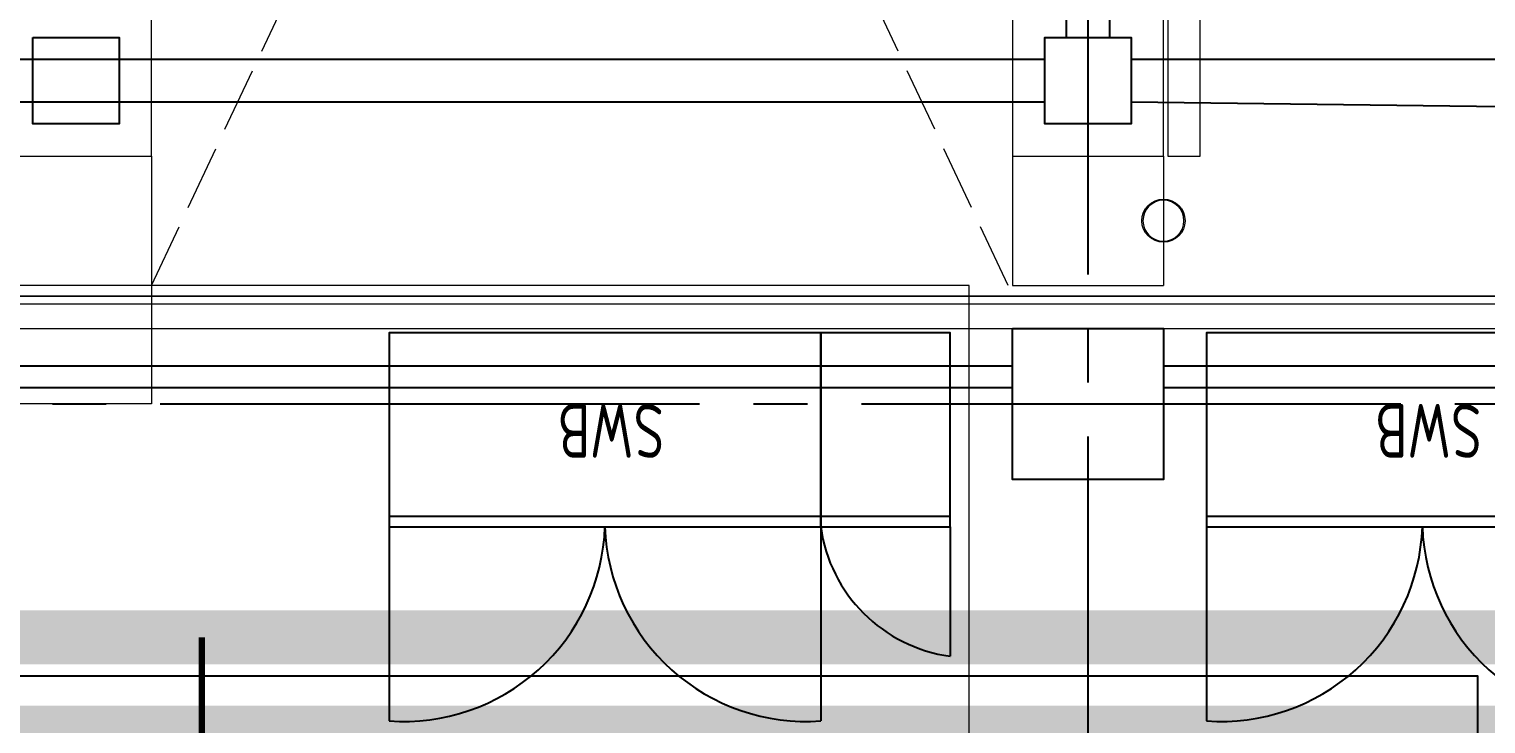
# Model space of a CAD drawing. Extents: x -18489 to 195597, y -1599 to 112111.
# Drawn here: x 15469 to 16144, y 8852 to 9174 of the extents above; entities that cross this region are included whole.
import ezdxf
from ezdxf.enums import TextEntityAlignment as Align

# ---------------------------------------------------------------- set-up
doc = ezdxf.new("R2010")
doc.units = 0
doc.header["$LTSCALE"] = 100
doc.linetypes.add('X-S-FAB-L10$0$COL-CEN-LIN', pattern=[3.25, 2.5, -0.25, 0.25, -0.25])
doc.linetypes.add('X-S-FAB-L10$0$HIDDEN', pattern=[0.4, 0.3, -0.1])
for name, color, linetype in [('188K-SM-03-F10-ARCH-PA-Y2257103$0$K-岩棉 2hr 7.5-非抗', 53, 'Continuous'), ('188K-SM-03-F10-ELEC-EQ-Y2257103$0$E-PANEL', 255, 'Continuous'), ('188K-SM-07-F10-MECH-CR PIPE-Y2257103$0$00_AC_CHS_12℃', 4, 'Continuous'), ('188K-SM-07-F10-MECH-CR PIPE-Y2257103$0$00_AC_CHS_20℃', 3, 'Continuous'), ('188K-SM-07-F10-MECH-CR PIPE-Y2257103$0$00_閥站分組', 1, 'Continuous'), ('X-S-FAB-L10$0$0-DIM-TXT', 8, 'Continuous'), ('X-S-FAB-L10$0$A-OBJE-2D', 8, 'X-S-FAB-L10$0$HIDDEN'), ('X-S-FAB-L10$0$A-OBJE-MEP', 8, 'Continuous'), ('X-S-FAB-L10$0$A-WALL-EX', 8, 'Continuous'), ('X-S-FAB-L10$0$A-WALL-IN', 8, 'Continuous'), ('X-S-FAB-L10$0$BLOCK', 8, 'Continuous'), ('X-S-FAB-L10$0$CCL', 8, 'X-S-FAB-L10$0$COL-CEN-LIN'), ('X-S-FAB-L10$0$COL-S', 8, 'Continuous'), ('X-S-FAB-L10$0$S-BEAM-SHOW', 8, 'Continuous'), ('X-S-FAB-L10$0$S-FNDN', 8, 'Continuous'), ('X-S-FAB-L10$0$Steel Frame-188K', 8, 'Continuous')]:
    doc.layers.add(name, color=color, linetype=linetype)
doc.styles.add('188K-SM-03-F10-ELEC-EQ-Y2257103$0$X-F-L25-E-PDP-EQ-200K$0$AA-TXT', font='isocp.shx', dxfattribs={"bigfont": 'chineset.shx'})
doc.styles.add('X-S-FAB-L10$0$CHINA', font='simplex.shx', dxfattribs={"width": 0.75, "bigfont": 'chineset.shx'})
doc.styles.add('X-S-FAB-L10$0$Standard', font='', dxfattribs={"width": 0.8})
doc.styles.add('X-S-FAB-L10$0$TG_NOTE_TEXT', font='simplex.shx', dxfattribs={"width": 0.75, "bigfont": 'chineset.shx'})
doc.styles.get('X-S-FAB-L10$0$Standard').set_extended_font_data('Microsoft JhengHei')

# ---------------------------------------------------------------- blocks, each defined once
blk = doc.blocks.new('X-S-FAB-L10$0$FAB2-L05')
at = {"layer": 'X-S-FAB-L10$0$CCL'}
for p, q in [((-10200, 11005), (-10200, 0)), ((-26880, 9720), (1210, 9720))]:
    blk.add_line(p, q, dxfattribs=at)
at = {"layer": 'X-S-FAB-L10$0$COL-S'}
for points in [[(-10689, 9890), (-10649, 9890), (-10649, 9850), (-10689, 9850)], [(-10220, 9890), (-10180, 9890), (-10180, 9850), (-10220, 9850)], [(-10235, 9755), (-10165, 9755), (-10165, 9685), (-10235, 9685)]]:
    blk.add_lwpolyline(points, close=True, dxfattribs=at)
blk = doc.blocks.new('X-S-FAB-L10')
at = {"layer": 'X-S-FAB-L10$0$A-OBJE-2D', "lineweight": 0}
for p, q in [((15526, 9055), (15923, 9900)), ((15923, 9055), (15526, 9900))]:
    blk.add_line(p, q, dxfattribs=at)
at = {"layer": 'X-S-FAB-L10$0$A-OBJE-MEP', "lineweight": 0, "flags": 128}
blk.add_lwpolyline([(16004.5, 9085, 1), (15985.5, 9085, 1)], format="xyb", close=True, dxfattribs=at)
at = {"layer": 'X-S-FAB-L10$0$A-OBJE-MEP', "lineweight": 0}
blk.add_circle((15995, 9085), 10, dxfattribs=at)
at = {"layer": 'X-S-FAB-L10$0$A-WALL-EX', "lineweight": 0}
blk.add_line((15170, 9046.5), (24360, 9046.5), dxfattribs=at)
at = {"layer": 'X-S-FAB-L10$0$A-WALL-EX', "lineweight": 0, "flags": 128}
for points in [[(24360, 9050), (15170, 9050)], [(15170, 9050), (24360, 9050)], [(15170, 9050), (24360, 9050)], [(15170, 9050), (24360, 9050)], [(15170, 9050), (24360, 9050)], [(15170, 9050), (24360, 9050)], [(15170, 9050), (24360, 9050)], [(15170, 9050), (24360, 9050)], [(15155, 9035), (24363.5, 9035)]]:
    blk.add_lwpolyline(points, dxfattribs=at)
at = {"layer": 'X-S-FAB-L10$0$A-WALL-IN', "lineweight": 0, "flags": 128}
for points in [[(15997, 9890), (15997, 9115)], [(16012, 9115), (16012, 9890)], [(15997, 9115), (16012, 9115)]]:
    blk.add_lwpolyline(points, dxfattribs=at)
at = {"layer": 'X-S-FAB-L10$0$COL-S'}
for p, q in [((15471, 9170), (15511, 9170)), ((15471, 9130), (15471, 9170)), ((15511, 9170), (15511, 9130)), ((15940, 9170), (15980, 9170)), ((15940, 9130), (15940, 9170)), ((15980, 9170), (15980, 9130)), ((15511, 9130), (15471, 9130)), ((15980, 9130), (15940, 9130)), ((15925, 9035), (15995, 9035)), ((15925, 8965), (15925, 9035)), ((15995, 9035), (15995, 8965)), ((15995, 8965), (15925, 8965))]:
    blk.add_line(p, q, dxfattribs=at)
at = {"layer": 'X-S-FAB-L10$0$S-BEAM-SHOW', "lineweight": 0, "flags": 128}
for points in [[(15526, 9115), (15526, 9187)], [(15925, 9187), (15925, 9115)], [(15995, 9115), (15995, 9187)], [(15456, 9115), (15526, 9115)], [(15526, 9115), (15526, 9000)], [(15925, 9115), (15995, 9115)], [(15925, 9115), (15925, 9055)], [(15995, 9115), (15995, 9055)], [(15925, 9055), (15995, 9055)], [(15526, 9000), (15456, 9000)]]:
    blk.add_lwpolyline(points, dxfattribs=at)
at = {"layer": 'X-S-FAB-L10$0$S-FNDN', "lineweight": 0, "flags": 128}
blk.add_lwpolyline([(11070, 4530), (11935, 4530), (11935, -55), (12665, -55), (12665, -270), (15175, -270), (15175, -55), (15905, -55), (15905, 4530), (16672.5, 4530), (16672.5, 5003), (15905, 5003), (15905, 9055), (11935, 9055), (11935, 5003), (11070, 5003)], close=True, dxfattribs=at)
at = {"layer": 'X-S-FAB-L10$0$Steel Frame-188K'}
blk.add_lwpolyline([(17620, 9130), (16820, 9134.878), (16820, 9130), (16780, 9130), (15980, 9140), (15980, 9130), (15940, 9130), (15940, 9140), (15165, 9140), (15165, 9105), (15075, 9105), (15075, 9140), (14597.247, 9140), (14597.247, 9105), (14507.247, 9105), (14507.247, 9140), (12765, 9140)], dxfattribs=at)
for points in [[(16790, 9894), (16780, 9894), (16780, 9904), (15980, 9904), (15980, 9894), (15970, 9894), (15970, 9170), (15980, 9170), (15980, 9160), (16780, 9160), (16780, 9170), (16790, 9170)], [(15950, 9325.815), (15130, 9325.815), (15130, 9195), (15165, 9195), (15165, 9160), (15940, 9160), (15940, 9170), (15950, 9170)]]:
    blk.add_lwpolyline(points, close=True, dxfattribs=at)
at = {"layer": 'X-S-FAB-L10$0$BLOCK'}
blk.add_blockref('X-S-FAB-L10$0$FAB2-L05', (26160, -720), dxfattribs=at)
at = {"style": 'X-S-FAB-L10$0$TG_NOTE_TEXT', "width": 0.5, "flags": 1}
for p in [(7463.301, 9020), (18268.251, 8649), (11197.77, 4800.167), (16485.801, 4800.167), (25420.27, 2635), (13360, 320.001, 0), (7463.301, -33.333)]:
    blk.add_attdef('WH', text='', height=20, dxfattribs=at).set_placement(p, align=Align.BOTTOM_LEFT)
at = {"width": 0.5}
for style, p in [('X-S-FAB-L10$0$TG_NOTE_TEXT', (7585, 9020)), ('X-S-FAB-L10$0$TG_NOTE_TEXT', (18389.95, 8649)), ('X-S-FAB-L10$0$TG_NOTE_TEXT', (11117.5, 4813.5)), ('X-S-FAB-L10$0$TG_NOTE_TEXT', (16607.5, 4813.5)), ('X-S-FAB-L10$0$TG_NOTE_TEXT', (25350, 2635)), ('X-S-FAB-L10$0$Standard', (13129.375, 325.001, 0)), ('X-S-FAB-L10$0$TG_NOTE_TEXT', (7585, -20))]:
    blk.add_attdef('DESC', text='', height=10, dxfattribs=dict(at, style=style)).set_placement(p, align=Align.BOTTOM_LEFT)
for tag, style, p in [('TYPE', 'X-S-FAB-L10$0$TG_NOTE_TEXT', (7619.286, 9020)), ('NO', 'X-S-FAB-L10$0$TG_NOTE_TEXT', (7650.095, 9020)), ('TYPE', 'X-S-FAB-L10$0$TG_NOTE_TEXT', (18424.236, 8649)), ('NO', 'X-S-FAB-L10$0$TG_NOTE_TEXT', (18455.045, 8649)), ('NO', 'X-S-FAB-L10$0$TG_NOTE_TEXT', (11088.595, 4813.5)), ('TYPE', 'X-S-FAB-L10$0$TG_NOTE_TEXT', (11151.786, 4813.5)), ('TYPE', 'X-S-FAB-L10$0$TG_NOTE_TEXT', (16641.786, 4813.5)), ('NO', 'X-S-FAB-L10$0$TG_NOTE_TEXT', (16672.595, 4813.5)), ('NO', 'X-S-FAB-L10$0$TG_NOTE_TEXT', (25313, 2635)), ('TYPE', 'X-S-FAB-L10$0$TG_NOTE_TEXT', (25350, 2635)), ('NO', 'X-S-FAB-L10$0$Standard', (13100, 320.001, 0)), ('TYPE', 'X-S-FAB-L10$0$Standard', (13129.375, 320.001, 0)), ('TYPE', 'X-S-FAB-L10$0$TG_NOTE_TEXT', (7619.286, -20)), ('NO', 'X-S-FAB-L10$0$TG_NOTE_TEXT', (7650.095, -20))]:
    blk.add_attdef(tag, text='', height=10, dxfattribs=dict(at, style=style)).set_placement(p, align=Align.BOTTOM_RIGHT)
for rotation, style, p in [(180, 'X-S-FAB-L10$0$Standard', (317.625, 7480)), (180, 'X-S-FAB-L10$0$Standard', (1217.625, 7480)), (90, 'X-S-FAB-L10$0$TG_NOTE_TEXT', (24310, 3647.5)), (270, 'X-S-FAB-L10$0$TG_NOTE_TEXT', (17080, 1605))]:
    blk.add_attdef('DESC', text='', height=10, rotation=rotation, dxfattribs=dict(at, style=style)).set_placement(p, align=Align.BOTTOM_LEFT)
for tag, rotation, style, p in [('TYPE', 180, 'X-S-FAB-L10$0$Standard', (317.625, 7480)), ('NO', 180, 'X-S-FAB-L10$0$Standard', (347, 7480)), ('TYPE', 180, 'X-S-FAB-L10$0$Standard', (1217.625, 7480)), ('NO', 180, 'X-S-FAB-L10$0$Standard', (1247, 7480)), ('TYPE', 90, 'X-S-FAB-L10$0$TG_NOTE_TEXT', (24310, 3647.5)), ('NO', 90, 'X-S-FAB-L10$0$TG_NOTE_TEXT', (24310, 3610.5)), ('TYPE', 270, 'X-S-FAB-L10$0$TG_NOTE_TEXT', (17080, 1605)), ('NO', 270, 'X-S-FAB-L10$0$TG_NOTE_TEXT', (17080, 1573))]:
    blk.add_attdef(tag, text='', height=10, rotation=rotation, dxfattribs=dict(at, style=style)).set_placement(p, align=Align.BOTTOM_RIGHT)
at = {"style": 'X-S-FAB-L10$0$TG_NOTE_TEXT', "width": 0.5, "flags": 1}
for rotation, p in [(180, (43, 7480)), (180, (943, 7480)), (90, (24310, 3717.77)), (270, (17080, 1711.699))]:
    blk.add_attdef('WH', text='', height=20, rotation=rotation, dxfattribs=at).set_placement(p, align=Align.BOTTOM_LEFT)
at = {"layer": 'X-S-FAB-L10$0$0-DIM-TXT', "style": 'X-S-FAB-L10$0$CHINA', "width": 0.75}
for p in [(667.414, 7855.1, -2689.4), (22627.353, 6728.814), (25644.722, 6728.814), (24778.787, 5569.051), (1118.252, 4980), (417.801, 4594.623), (23874.84, 4355), (22927.43, 4330.122), (23749.869, 3901.367), (417.801, 3765.236), (1118.252, 3730), (417.801, 3115.79), (536.882, 2227.832), (16908.994, 1782.652), (888.445, 880.466), (16977.43, 750), (18878.841, 750), (25641.221, 553.233), (21364.03, 526.894)]:
    blk.add_attdef('HIG', text='', height=80, dxfattribs=at).set_placement(p, align=Align.MIDDLE_LEFT)
blk = doc.blocks.new('188K-SM-03-F10-ELEC-EQ-Y2257103$0$E-SWB')
at = {"color": 140}
for p, q in [((60, 90), (60, 180)), ((260, 90), (260, 180)), ((0, 90), (0, 150)), ((60, 85), (0, 85)), ((260, 85), (60, 85))]:
    blk.add_line(p, q, dxfattribs=at)
for points in [[(60, 90), (0, 90), (0, 0), (60, 0)], [(260, 90), (60, 90), (60, 0), (260, 0)]]:
    blk.add_lwpolyline(points, close=True, dxfattribs=at)
for centre, radius, start, end in [((66.67, 86.85), 93.39, 1.93207, 94.0935), ((253.33, 86.85), 93.39, 85.9065, 178.06793), ((-9.61, 80.39), 70.27, 7.8575, 82.1425)]:
    blk.add_arc(centre, radius, start, end, dxfattribs=at)
at = {"color": 140, "style": '188K-SM-03-F10-ELEC-EQ-Y2257103$0$X-F-L25-E-PDP-EQ-200K$0$AA-TXT', "width": 0.8}
blk.add_text('SWB', height=25, dxfattribs=at).set_placement((157.41, 45.44), align=Align.MIDDLE_CENTER)
blk = doc.blocks.new('188K-SM-03-F10-ELEC-EQ-Y2257103')
at = {"layer": '188K-SM-03-F10-ELEC-EQ-Y2257103$0$E-PANEL', "rotation": 180}
for p in [(15896.12, 9033), (16275, 9033)]:
    blk.add_blockref('188K-SM-03-F10-ELEC-EQ-Y2257103$0$E-SWB', p, dxfattribs=at)
blk = doc.blocks.new('188K-SM-07-F10-MECH-CR PIPE-Y2257103')
at = {"layer": '188K-SM-07-F10-MECH-CR PIPE-Y2257103$0$00_AC_CHS_12℃', "ltscale": 1000, "const_width": 25}
blk.add_lwpolyline([(1851.868, 8891.806), (17554.694, 8891.806), (17554.694, 8533.781), (18869.339, 8533.781), (18869.339, 8210.953), (19145.512, 8210.953), (19145.512, 7193.101), (21593.159, 7193.101), (21593.159, 6074.065)], dxfattribs=at)
at = {"layer": '188K-SM-07-F10-MECH-CR PIPE-Y2257103$0$00_AC_CHS_12℃', "ltscale": 1000, "const_width": 3, "elevation": 0}
blk.add_lwpolyline([(15549.311, 8474.001), (15549.311, 8891.806)], dxfattribs=at)
at = {"layer": '188K-SM-07-F10-MECH-CR PIPE-Y2257103$0$00_AC_CHS_20℃', "ltscale": 1000, "const_width": 25}
blk.add_lwpolyline([(1851.868, 8847.601), (17514.253, 8847.601), (17514.253, 8489.576), (18832.722, 8489.576), (18832.722, 8166.748), (19093.353, 8166.748), (19093.353, 7148.896), (21554.57, 7148.896), (21554.57, 6074.065)], dxfattribs=at)
at = {"layer": '188K-SM-07-F10-MECH-CR PIPE-Y2257103$0$00_閥站分組', "ltscale": 1000}
blk.add_lwpolyline([(15051.424, 8873.925), (16140.576, 8873.925), (16140.576, 8388.772), (15051.424, 8388.772)], close=True, dxfattribs=at)
blk = doc.blocks.new('188K-SM-03-F10-ARCH-PA-Y2257103')
at = {"layer": '188K-SM-03-F10-ARCH-PA-Y2257103$0$K-岩棉 2hr 7.5-非抗'}
for p, q in [((15925, 9017.5, 0), (15451, 9017.5, 0)), ((16765, 9017.5, 0), (15995, 9017.5, 0)), ((15925, 9007.5, 0), (15451, 9007.5, 0)), ((16765, 9007.5, 0), (15995, 9007.5, 0))]:
    blk.add_line(p, q, dxfattribs=at)

msp = doc.modelspace()

# ---------------------------------------------------------------- block references
for name in ['188K-SM-03-F10-ELEC-EQ-Y2257103', 'X-S-FAB-L10']:
    msp.add_blockref(name, (0, 0))

# ---------------------------------------------------------------- next in the draw order: block references
msp.add_blockref('188K-SM-07-F10-MECH-CR PIPE-Y2257103', (0, 0))

# ---------------------------------------------------------------- next in the draw order: block references
msp.add_blockref('188K-SM-03-F10-ARCH-PA-Y2257103', (0, 0))

doc.saveas('drawing.dxf')
